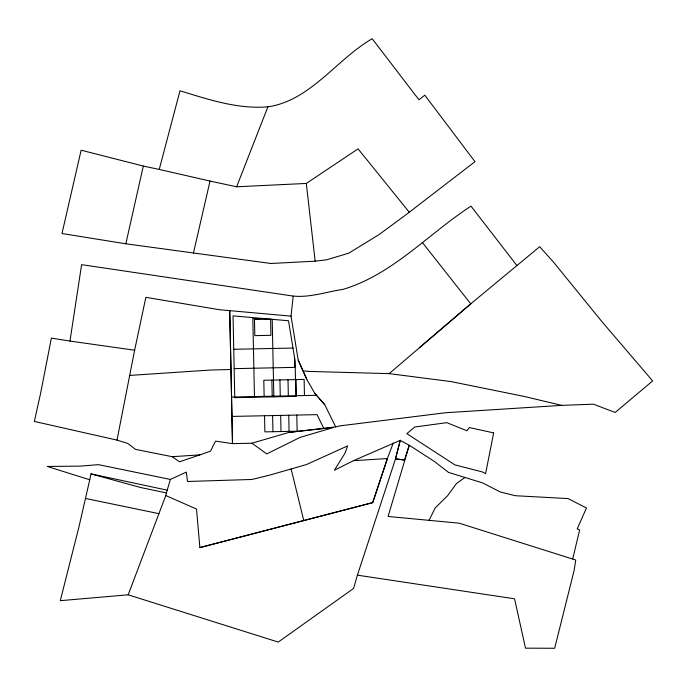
<?xml version="1.0" encoding="UTF-8"?>
<svg xmlns="http://www.w3.org/2000/svg" width="687" height="687" viewBox="0 0 687 687"><rect width="100%" height="100%" fill="white"/><g stroke="black" fill="none" stroke-linecap="round" stroke-linejoin="round"><path stroke-width="1.03" d="M389.151 373.651L470.75 303.843L539.673 246.719L553.645 262.288L601.975 321.705L652.65 380.933L615.148 412.466L593.499 404.179L561.708 405.373L445.64 412.741L340.297 425.82L335.677 426.885L324.771 404.703L314.826 393.376L306.685 379.224L298.218 360.16L291.022 316.14L293.212 296.088C310.12 297.746 326.583 291.803 343.122 289.347C392.827 274.431 428.448 233.726 471.007 206.143L516.847 265.465M335.591 426.902L289.218 432.346L251.949 443.201L232.498 443.639L215.538 441.123L210.531 451.136L199.9 454.871L172.205 456.7L135.562 449.384L127.696 443.416L117.005 440.101L34.35 421.44L40.627 393.239L51.37 338.124L69.971 341.07L81.607 264.65L293.212 296.088M117.005 440.101L134.626 350.224L145.859 297.325L219.342 309.717L291.022 316.14M89.748 479.775L91.002 473.884L167.224 490.166L170.385 479.44L186.34 472.098L187.474 481.484L251.949 479.474L269.725 475.103L306.385 464.584L347.648 445.889L345.037 453.119L334.44 470.243L353.427 460.685L400.306 440.324L395.523 458.847L357.412 575.156L353.573 588.458L278.226 642.079L128.177 594.813L60.301 600.67L79.048 526.474L89.748 479.775L47.291 466.456L80.336 466.121L98.473 464.652L170.385 479.44M125.833 243.791L143.308 166.065L81.135 150.204L61.993 233.528L125.833 243.791L270.876 263.49L315.161 261.172L326.531 259.841L348.859 253.134L379.207 234.482L406.094 214.679L474.975 161.668L424.798 95.192L418.95 99.787L372.174 38.73C336.845 59.082 310.412 100.688 267.878 106.846C237.522 109.293 208.608 99.546 180.003 90.77L159.238 169.431L143.308 166.065M167.224 490.166L165.722 495.525L196.516 509.05L199.874 547.582L372.672 502.626L387.374 458.564L393.239 443.003M193.399 253.245L210.024 181.059L236.62 186.787L306.299 183.438L358.056 148.847L409.1 212.034M572.735 558.909L579.648 529.9L577.2 528.878L586.458 507.994L568.08 498.59L515.31 495.713L500.6 492.098L482.549 482.909L448.482 472.373L434.373 461.432L409.272 445.245L388.078 516.461L459.174 523.185L575.749 560.025L574.143 570.347L554.667 648.27L525.495 648.159L514.572 598.806L357.412 575.156M165.799 495.507L128.177 594.813M236.62 186.787L267.878 106.846M429.049 520.334L435.197 507.933L447.589 495.739L456.391 483.614L464.695 477.637M419.353 347.751L470.835 303.826M199.9 454.871L179.539 461.819L172.205 456.7M199.951 547.565L372.758 502.618L387.451 458.547L353.427 460.685M289.21 432.346L333.487 427.494L300.15 437.37L266.736 453.918L251.949 443.201M129.766 375.42L210.17 370.061L231.004 369.477L229.716 310.73L232.498 443.639L231.004 369.477M262.511 318.467L252.833 318.665L254.482 397.241M233.752 349.288L292.971 348.051M234.155 368.644L294.749 367.373L294.551 357.695M231.519 397.069L316.441 395.3M231.923 416.425L317.059 414.647L323.714 428.293M308.987 371.427L389.228 373.634L451.119 381.603L524.069 396.408L561.708 405.373M309.064 371.409L303.044 370.886L298.218 360.151M395.523 458.847L404.566 460.024M69.971 341.07L134.626 350.224M85.72 498.504L158.903 513.653M166.323 492.888L140.689 487.53L91.002 473.884M159.238 169.431L210.024 181.059M314.74 393.385L324.771 404.703M422.265 242.374L470.75 303.843M303.122 370.877L306.763 379.207M291.116 468.963L303.783 520.548M306.299 183.438L315.161 261.172M304.461 395.549L304.126 379.422L263.808 380.263L264.143 396.39M296.063 379.585L296.398 395.721M296.801 415.068L297.145 431.204L264.881 431.874L264.547 415.747M287.999 379.756L288.334 395.884M288.738 415.24L289.081 431.367M279.935 379.928L280.27 396.055M280.674 415.412L281.009 431.539M272.215 319.318L273.83 396.837M271.872 380.091L272.207 396.219M272.61 415.575L272.945 431.702M493.652 432.896L485.58 473.738L482.712 472.038L454.897 464.884L406.841 433.66L414.75 427.005L446.808 422.668L466.902 430.749L469.341 427.554L493.652 432.896M400.229 440.333L395.446 458.856L404.488 460.032L409.186 445.262L400.229 440.333M270.601 319.18L254.465 319.515L254.808 335.642L270.936 335.308L270.601 319.18M295.839 396.373L234.756 397.653L233.048 315.865L288.506 320.76L295.109 361.096L295.839 396.373"/></g></svg>
